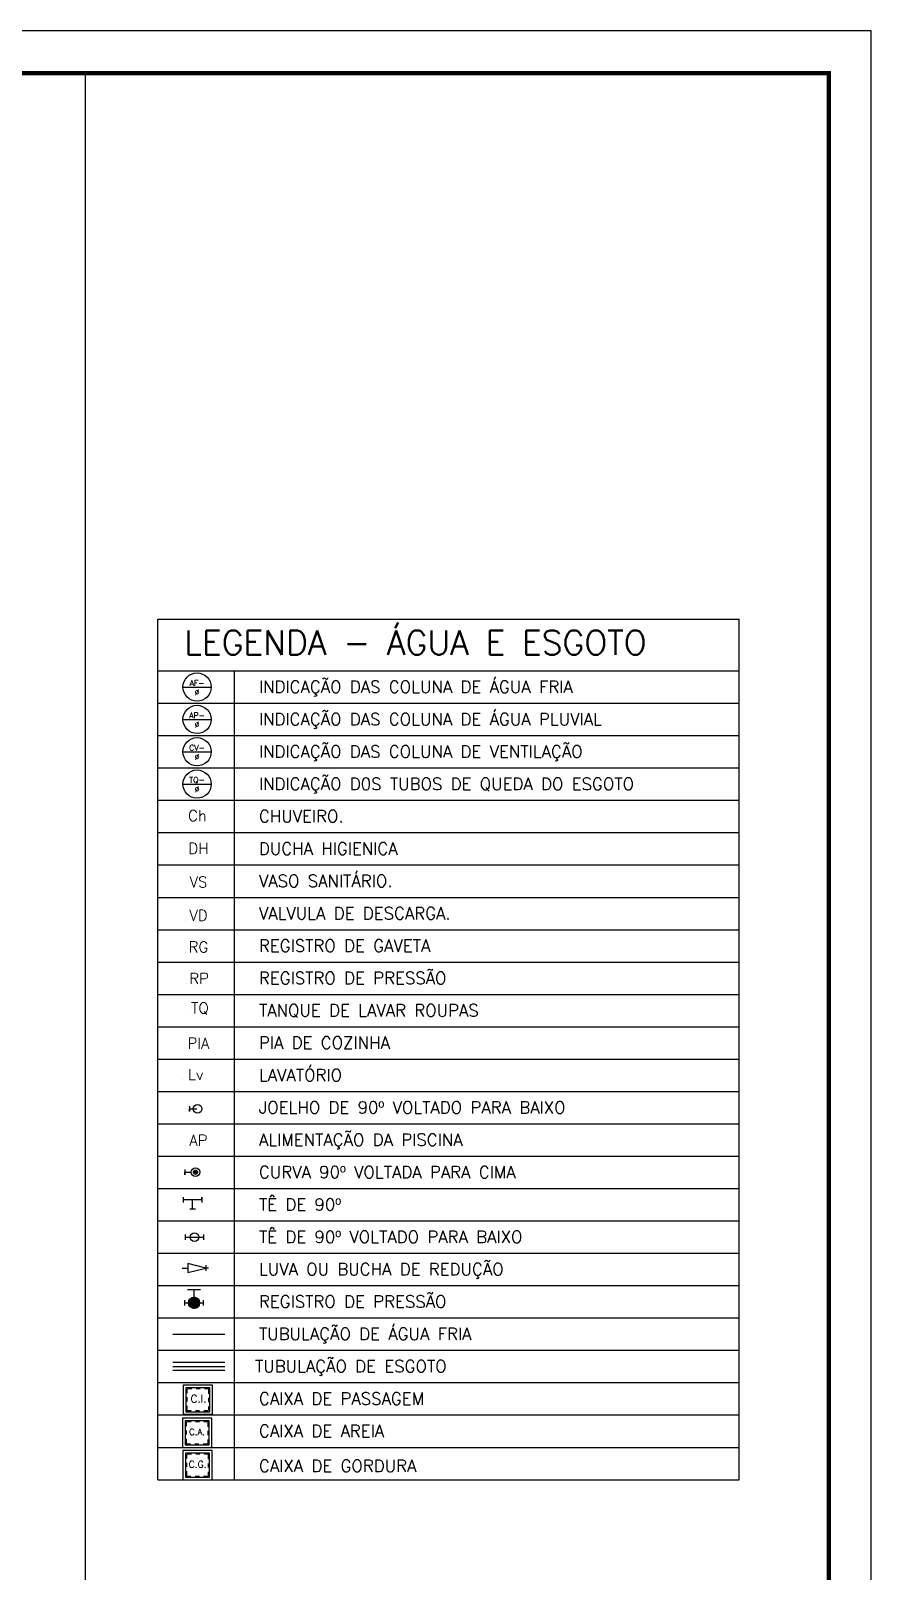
# Model space of a CAD drawing. Header units: millimetres. Extents: x 4156 to 4603, y 996 to 1078.
# Drawn here: x 4270.6 to 4290.43, y 1041.49 to 1077.82 of the extents above; entities that cross this region are included whole.
import ezdxf
from ezdxf.enums import TextEntityAlignment as Align

# ---------------------------------------------------------------- set-up
doc = ezdxf.new("R2010")
doc.units = ezdxf.units.MM
doc.header["$LTSCALE"] = 20
doc.linetypes.add('HIDDEN', pattern=[0.375, 0.25, -0.125])
doc.linetypes.add('HIDDENX2', pattern=[0.75, 0.5, -0.25])
for name, color, linetype in [('Eixo', 4, 'HIDDENX2'), ('HIDROGRAFIA', 4, 'Continuous'), ("LINHA - PROJETU'S", 1, 'Continuous'), ('P2', 1, 'Continuous'), ('TUBULAÇÃO_ESGOTO', 5, 'Continuous'), ('TUBULAÇÃO_HIDRÁULICA', 5, 'Continuous'), ('TXT_0', 7, 'Continuous'), ('TXT_1', 2, 'Continuous'), ('TXT_2', 6, 'Continuous')]:
    doc.layers.add(name, color=color, linetype=linetype)
doc.styles.add('ADITIVOCAD', font='ROMANS.shx')
doc.styles.add('R80', font='simplex.shx', dxfattribs={"height": 12})
doc.styles.get("Standard").update_dxf_attribs({"font": 'arial.ttf'})

# ---------------------------------------------------------------- blocks, each defined once
blk = doc.blocks.new('Adh_Afn')
blk.add_line((-0.25, 0), (0.25, 0))
blk.add_circle((0, 0), 0.25)
at = {"flags": 8}
for tag, p in [('$AF', (0, 0.07)), ('$DIAM', (0, -0.091))]:
    blk.add_attdef(tag, text='', height=0.1, dxfattribs=at).set_placement(p, align=Align.MIDDLE)
blk = doc.blocks.new('ADH_HIUTILIZ1')
blk.add_line((0.12, 0), (0.12, 0))
at = {"flags": 8}
blk.add_attdef('$N', text='', height=0.09, dxfattribs=at).set_placement((0.226, 0.042), align=Align.MIDDLE)
blk = doc.blocks.new('Adh_cx_j90b')
blk.add_lwpolyline([(-0.068, 0.022), (-0.068, -0.022), (-0.068, 0), (-0.006, 0)])
blk.add_circle((0, 0), 0.0359)
blk = doc.blocks.new('Adh_cx_c90c')
h = blk.add_hatch()
h.set_pattern_fill('_U', color=256, scale=0.002, angle=45, style=0, double=1, pattern_type=0)
h.set_pattern_definition([(45, (-6.0733674, -5.0413484), (-0.00141421356, 0.00141421356), []), (135, (-6.0733674, -5.0413484), (-0.00141421356, -0.00141421356), [])])
h.paths.add_polyline_path([(-0.017, 0, 1), (0.017, 0, 1)])
blk.add_lwpolyline([(-0.088, 0.022), (-0.088, -0.023), (-0.088, 0), (-0.036, 0)])
for radius in [0.0359, 0.017]:
    blk.add_circle((0, 0), radius)
blk = doc.blocks.new('Adh_cx_te90')
for p, q in [((-0.075, -0.0225), (-0.075, 0.0225)), ((0.075, 0), (-0.075, 0)), ((0, -0.075), (0, 0)), ((0.075, 0), (0.075, 0.0225)), ((0.075, 0.0225), (0.075, -0.0225)), ((-0.0225, -0.075), (0.0225, -0.075))]:
    blk.add_line(p, q)
blk = doc.blocks.new('Adh_cx_te90b')
for p, q in [((-0.078, 0.0225), (-0.078, -0.0225)), ((-0.078, 0), (0.078, 0)), ((0.078, -0.0225), (0.078, 0.0225))]:
    blk.add_line(p, q)
blk.add_circle((0, 0), 0.0359)
blk = doc.blocks.new('Adh_cx_lvr')
for p, q in [((0, 0), (-0.15, 0.0375)), ((-0.15, 0.0375), (-0.15, -0.0375)), ((-0.15, -0.0375), (0, 0)), ((0, 0.0225), (0, -0.0225)), ((-0.195, 0), (-0.15, 0)), ((0.0225, 0), (0, 0))]:
    blk.add_line(p, q)
blk = doc.blocks.new('Adh_acs_rg')
h = blk.add_hatch()
h.set_pattern_fill('_U', color=256, scale=0.002, angle=45, style=0, double=1)
h.set_pattern_definition([(45, (-7.4131718, -5.1711377), (-0.00141421356, 0.00141421356), []), (135, (-7.4131718, -5.1711377), (-0.00141421356, -0.00141421356), [])])
h.paths.add_polyline_path([(-0.046, 0, 1), (0.046, 0, 1)])
for p, q in [((-0.078, 0.022), (-0.078, -0.022)), ((0.053, 0.108), (-0.053, 0.108)), ((0, 0.046), (0, 0.108)), ((0.078, -0.022), (0.078, 0.022)), ((-0.078, 0), (-0.046, 0)), ((0.046, 0), (0.078, 0))]:
    blk.add_line(p, q)
blk.add_circle((0, 0), 0.046)
blk = doc.blocks.new('Adhs_RefTbl')
at = {"color": 0, "linetype": 'ByBlock', "ltscale": 0.5}
blk.add_line((-0.321, 0), (0.321, 0), dxfattribs=at)
blk = doc.blocks.new('inp_cx')
for p, q in [((40, 40), (-40, 40)), ((-40, 40), (-40, -40)), ((40, -40), (40, 40)), ((-40, -40), (40, -40))]:
    blk.add_line(p, q)
at = {"color": 1, "linetype": 'Continuous', "ltscale": 0.5}
for p, q in [((33, 33), (-33, 33)), ((-33, 33), (-33, -33)), ((33, -33), (33, 33)), ((-33, -33), (33, -33))]:
    blk.add_line(p, q, dxfattribs=at)
at = {"color": 1, "linetype": 'HIDDEN', "ltscale": 0.5}
for p, q in [((30, 30), (-30, 30)), ((-30, 30), (-30, -30)), ((30, -30), (30, 30)), ((-30, -30), (30, -30))]:
    blk.add_line(p, q, dxfattribs=at)
at = {"style": 'R80'}
blk.add_text('C.I.', height=20.59, dxfattribs=at).set_placement((-19.6, -7.5))
blk = doc.blocks.new('_cxgordu')
for p, q in [((40, 40), (-40, 40)), ((-40, 40), (-40, -40)), ((40, -40), (40, 40)), ((-40, -40), (40, -40))]:
    blk.add_line(p, q)
at = {"color": 1, "linetype": 'Continuous', "ltscale": 0.5}
for p, q in [((33, 33), (-33, 33)), ((-33, 33), (-33, -33)), ((33, -33), (33, 33)), ((-33, -33), (33, -33))]:
    blk.add_line(p, q, dxfattribs=at)
at = {"color": 1, "linetype": 'HIDDEN', "ltscale": 0.5}
for p, q in [((30, 30), (-30, 30)), ((-30, 30), (-30, -30)), ((30, -30), (30, 30)), ((-30, -30), (30, -30))]:
    blk.add_line(p, q, dxfattribs=at)
at = {"style": 'R80'}
blk.add_text('C.G.', height=18.48, dxfattribs=at).set_placement((-24.3, -6.9))
blk = doc.blocks.new('_cxareia')
for p, q in [((40, 40), (-40, 40)), ((-40, 40), (-40, -40)), ((40, -40), (40, 40)), ((-40, -40), (40, -40))]:
    blk.add_line(p, q)
at = {"color": 1, "linetype": 'Continuous', "ltscale": 0.5}
for p, q in [((33, 33), (-33, 33)), ((-33, 33), (-33, -33)), ((33, -33), (33, 33)), ((-33, -33), (33, -33))]:
    blk.add_line(p, q, dxfattribs=at)
at = {"color": 1, "linetype": 'HIDDEN', "ltscale": 0.5}
for p, q in [((30, 30), (-30, 30)), ((-30, 30), (-30, -30)), ((30, -30), (30, 30)), ((-30, -30), (30, -30))]:
    blk.add_line(p, q, dxfattribs=at)
at = {"style": 'R80'}
blk.add_text('C.A.', height=17.28, dxfattribs=at).set_placement((-22, -6.1))

msp = doc.modelspace()

# ---------------------------------------------------------------- linework, layer by layer
at = {"layer": 'Eixo'}
msp.add_line((4273.952, 1046.318), (4275.176, 1046.317), dxfattribs=at)
at = {"layer": "LINHA - PROJETU'S", "color": 1}
msp.add_line((4271.888, 1028.959), (4271.888, 1076.816), dxfattribs=at)
at = {"layer": 'P2'}
msp.add_lwpolyline([(4290.435, 996.216), (4290.435, 1077.816), (4231.035, 1077.816), (4231.035, 996.216)], close=True, dxfattribs=at)
at = {"layer": 'P2', "const_width": 0.1}
msp.add_lwpolyline([(4289.435, 997.216), (4289.435, 1076.816), (4232.035, 1076.816), (4232.035, 997.216)], close=True, dxfattribs=at)
at = {"layer": 'TUBULAÇÃO_ESGOTO'}
for p, q in [((4275.177, 1046.412), (4273.952, 1046.413)), ((4275.176, 1046.222), (4273.952, 1046.222))]:
    msp.add_line(p, q, dxfattribs=at)
at = {"layer": 'TXT_1'}
for p, q in [((4273.599, 1043.647), (4273.599, 1063.943)), ((4273.599, 1063.943), (4287.321, 1063.943)), ((4273.599, 1043.647), (4273.599, 1063.943)), ((4287.321, 1043.647), (4287.321, 1063.943)), ((4273.599, 1062.722), (4287.321, 1062.722)), ((4275.411, 1043.647), (4275.411, 1062.722)), ((4273.599, 1061.959), (4287.321, 1061.959)), ((4273.599, 1061.196), (4287.321, 1061.196)), ((4273.599, 1060.433), (4287.321, 1060.433)), ((4273.599, 1059.67), (4287.321, 1059.67)), ((4273.599, 1058.907), (4287.321, 1058.907)), ((4273.599, 1058.144), (4287.321, 1058.144)), ((4273.599, 1057.381), (4287.321, 1057.381)), ((4273.599, 1056.618), (4287.321, 1056.618)), ((4273.599, 1055.855), (4287.321, 1055.855)), ((4273.599, 1055.092), (4287.321, 1055.092)), ((4273.599, 1054.329), (4287.321, 1054.329)), ((4273.599, 1053.566), (4287.321, 1053.566)), ((4273.599, 1052.803), (4287.321, 1052.803)), ((4273.599, 1052.04), (4287.321, 1052.04)), ((4273.599, 1051.277), (4287.321, 1051.277)), ((4273.599, 1051.277), (4287.321, 1051.277)), ((4273.599, 1050.514), (4287.321, 1050.514)), ((4273.599, 1049.751), (4287.321, 1049.751)), ((4273.599, 1048.988), (4287.321, 1048.988)), ((4273.599, 1048.225), (4287.321, 1048.225)), ((4273.599, 1047.462), (4287.321, 1047.462)), ((4273.599, 1047.462), (4287.321, 1047.462)), ((4273.599, 1046.699), (4287.321, 1046.699)), ((4273.599, 1045.936), (4287.321, 1045.936)), ((4273.599, 1045.173), (4287.321, 1045.173)), ((4273.599, 1044.41), (4287.321, 1044.41)), ((4273.599, 1043.647), (4287.321, 1043.647))]:
    msp.add_line(p, q, dxfattribs=at)

# ---------------------------------------------------------------- block references
at = {"layer": 'HIDROGRAFIA', "xscale": 0.008583775200052799, "yscale": 0.008583775199185364, "zscale": 0.008583775199171485}
for name, p in [('inp_cx', (4274.542, 1045.533)), ('_cxareia', (4274.526, 1044.753)), ('_cxgordu', (4274.535, 1043.99))]:
    msp.add_blockref(name, p, dxfattribs=at)
at = {"layer": 'TUBULAÇÃO_HIDRÁULICA', "xscale": 1.907505599815886, "yscale": 1.907505599815886, "zscale": 1.907505599815886}
msp.add_blockref('Adhs_RefTbl', (4274.564, 1047.08), dxfattribs=at)
at = {"layer": 'TXT_1'}
ref = msp.add_blockref('Adh_Afn', (4274.524, 1062.34), dxfattribs=dict(at, xscale=1.335253919870773, yscale=1.335253919870773, zscale=1.33525391987112))
ref.add_attrib('$AF', 'AF-', dxfattribs={"layer": '0', "height": 0.1335, "style": 'ADITIVOCAD', "flags": 8}).set_placement((4274.524, 1062.434), align=Align.MIDDLE)
ref.add_attrib('$DIAM', '%%C', dxfattribs={"layer": '0', "height": 0.1335, "style": 'ADITIVOCAD', "flags": 8}).set_placement((4274.524, 1062.219), align=Align.MIDDLE)
ref = msp.add_blockref('Adh_Afn', (4274.524, 1061.577), dxfattribs=dict(at, xscale=1.335253919870773, yscale=1.335253919870773, zscale=1.33525391987112))
ref.add_attrib('$AF', 'AP-', dxfattribs={"layer": '0', "height": 0.1335, "style": 'ADITIVOCAD', "flags": 8}).set_placement((4274.524, 1061.671), align=Align.MIDDLE)
ref.add_attrib('$DIAM', '%%C', dxfattribs={"layer": '0', "height": 0.1335, "style": 'ADITIVOCAD', "flags": 8}).set_placement((4274.524, 1061.456), align=Align.MIDDLE)
ref = msp.add_blockref('Adh_Afn', (4274.524, 1060.814), dxfattribs=dict(at, xscale=1.335253919870773, yscale=1.335253919870773, zscale=1.33525391987112))
ref.add_attrib('$AF', 'CV-', dxfattribs={"layer": '0', "height": 0.1335, "style": 'ADITIVOCAD', "flags": 8}).set_placement((4274.524, 1060.908), align=Align.MIDDLE)
ref.add_attrib('$DIAM', '%%C', dxfattribs={"layer": '0', "height": 0.1335, "style": 'ADITIVOCAD', "flags": 8}).set_placement((4274.524, 1060.693), align=Align.MIDDLE)
ref = msp.add_blockref('Adh_Afn', (4274.524, 1060.051), dxfattribs=dict(at, xscale=1.335253919870773, yscale=1.335253919870773, zscale=1.33525391987112))
ref.add_attrib('$AF', 'TQ-', dxfattribs={"layer": '0', "height": 0.1335, "style": 'ADITIVOCAD', "flags": 8}).set_placement((4274.524, 1060.145), align=Align.MIDDLE)
ref.add_attrib('$DIAM', '%%C', dxfattribs={"layer": '0', "height": 0.1335, "style": 'ADITIVOCAD', "flags": 8}).set_placement((4274.524, 1059.93), align=Align.MIDDLE)
ref = msp.add_blockref('ADH_HIUTILIZ1', (4273.884, 1059.186), dxfattribs=dict(at, xscale=2.861258399723829, yscale=2.861258399723829, zscale=2.861258399723829))
ref.add_attrib('$N', 'Ch', dxfattribs={"layer": '0', "height": 0.2575, "style": 'ADITIVOCAD', "flags": 8}).set_placement((4274.532, 1059.306), align=Align.MIDDLE)
ref = msp.add_blockref('ADH_HIUTILIZ1', (4273.91, 1058.417), dxfattribs=dict(at, xscale=2.861258399723829, yscale=2.861258399723829, zscale=2.861258399723829))
ref.add_attrib('$N', 'DH', dxfattribs={"layer": '0', "height": 0.2575, "style": 'ADITIVOCAD', "flags": 8}).set_placement((4274.558, 1058.538), align=Align.MIDDLE)
ref = msp.add_blockref('ADH_HIUTILIZ1', (4273.91, 1057.622), dxfattribs=dict(at, xscale=2.861258399723829, yscale=2.861258399723829, zscale=2.861258399723829))
ref.add_attrib('$N', 'VS', dxfattribs={"layer": '0', "height": 0.2575, "style": 'ADITIVOCAD', "flags": 8}).set_placement((4274.558, 1057.742), align=Align.MIDDLE)
ref = msp.add_blockref('ADH_HIUTILIZ1', (4273.91, 1056.836), dxfattribs=dict(at, xscale=2.861258399723829, yscale=2.861258399723829, zscale=2.861258399723829))
ref.add_attrib('$N', 'VD', dxfattribs={"layer": '0', "height": 0.2575, "style": 'ADITIVOCAD', "flags": 8}).set_placement((4274.558, 1056.957), align=Align.MIDDLE)
ref = msp.add_blockref('ADH_HIUTILIZ1', (4273.91, 1056.089), dxfattribs=dict(at, xscale=2.861258399723829, yscale=2.861258399723829, zscale=2.861258399723829))
ref.add_attrib('$N', 'RG', dxfattribs={"layer": '0', "height": 0.2575, "style": 'ADITIVOCAD', "flags": 8}).set_placement((4274.558, 1056.21), align=Align.MIDDLE)
ref = msp.add_blockref('ADH_HIUTILIZ1', (4273.925, 1055.346), dxfattribs=dict(at, xscale=2.861258399723829, yscale=2.861258399723829, zscale=2.861258399723829))
ref.add_attrib('$N', 'RP', dxfattribs={"layer": '0', "height": 0.2575, "style": 'ADITIVOCAD', "flags": 8}).set_placement((4274.572, 1055.467), align=Align.MIDDLE)
ref = msp.add_blockref('ADH_HIUTILIZ1', (4273.943, 1054.638), dxfattribs=dict(at, xscale=2.861258399723829, yscale=2.861258399723829, zscale=2.861258399723829))
ref.add_attrib('$N', 'TQ', dxfattribs={"layer": '0', "height": 0.2575, "style": 'ADITIVOCAD', "flags": 8}).set_placement((4274.59, 1054.759), align=Align.MIDDLE)
ref = msp.add_blockref('ADH_HIUTILIZ1', (4273.91, 1053.82), dxfattribs=dict(at, xscale=2.861258399723829, yscale=2.861258399723829, zscale=2.861258399723829))
ref.add_attrib('$N', 'PIA', dxfattribs={"layer": '0', "height": 0.2575, "style": 'ADITIVOCAD', "flags": 8}).set_placement((4274.557, 1053.94), align=Align.MIDDLE)
ref = msp.add_blockref('ADH_HIUTILIZ1', (4273.845, 1053.083), dxfattribs=dict(at, xscale=2.861258399723829, yscale=2.861258399723829, zscale=2.861258399723829))
ref.add_attrib('$N', 'Lv', dxfattribs={"layer": '0', "height": 0.2575, "style": 'ADITIVOCAD', "flags": 8}).set_placement((4274.492, 1053.203), align=Align.MIDDLE)
at = {"layer": 'TXT_1', "xscale": 2.861258399723829, "yscale": 2.861258399723829, "zscale": 2.861258399723829}
for name, p in [('Adh_cx_j90b', (4274.537, 1052.394)), ('Adh_cx_c90c', (4274.486, 1050.9)), ('Adh_cx_te90', (4274.419, 1050.249)), ('Adh_cx_te90b', (4274.464, 1049.366)), ('Adh_cx_lvr', (4274.733, 1048.639)), ('Adh_acs_rg', (4274.453, 1047.818))]:
    msp.add_blockref(name, p, dxfattribs=at)
at = {"layer": 'TXT_1'}
ref = msp.add_blockref('ADH_HIUTILIZ1', (4273.91, 1051.531), dxfattribs=dict(at, xscale=2.861258399723829, yscale=2.861258399723829, zscale=2.861258399723829))
ref.add_attrib('$N', 'AP', dxfattribs={"layer": '0', "height": 0.2575, "style": 'ADITIVOCAD', "flags": 8}).set_placement((4274.557, 1051.651), align=Align.MIDDLE)

# ---------------------------------------------------------------- texts
at = {"layer": 'TXT_0', "style": 'ADITIVOCAD'}
for s, height, p in [('INDICAÇÃO DAS COLUNA DE ÁGUA FRIA', 0.28613, (4275.984, 1062.203)), ('INDICAÇÃO DAS COLUNA DE ÁGUA PLUVIAL', 0.28613, (4275.984, 1061.439)), ('INDICAÇÃO DAS COLUNA DE VENTILAÇÃO', 0.28613, (4275.984, 1060.676)), ('INDICAÇÃO D0S TUBOS DE QUEDA DO ESGOTO', 0.28613, (4275.984, 1059.913)), ('CHUVEIRO.', 0.2861, (4275.984, 1059.15)), ('DUCHA HIGIENICA', 0.28613, (4275.984, 1058.387)), ('VASO SANITÁRIO.', 0.28613, (4275.984, 1057.624)), ('VALVULA DE DESCARGA.', 0.28613, (4275.984, 1056.861)), ('REGISTRO DE GAVETA', 0.28613, (4275.984, 1056.098)), ('REGISTRO DE PRESSÃO', 0.28613, (4275.984, 1055.335)), ('TANQUE DE LAVAR ROUPAS', 0.28613, (4275.984, 1054.572)), ('PIA DE COZINHA', 0.28613, (4275.984, 1053.809)), ('LAVATÓRIO', 0.2861, (4275.984, 1053.046)), ('JOELHO DE 90º VOLTADO PARA BAIXO', 0.28613, (4275.984, 1052.283)), ('ALIMENTAÇÃO DA PISCINA', 0.28613, (4275.984, 1051.52)), ('CURVA 90º VOLTADA PARA CIMA', 0.28613, (4275.984, 1050.757)), ('TÊ DE 90º', 0.2861, (4275.984, 1049.994)), ('TÊ DE 90º VOLTADO PARA BAIXO', 0.28613, (4275.984, 1049.231)), ('LUVA OU BUCHA DE REDUÇÃO', 0.28613, (4275.984, 1048.468)), ('REGISTRO DE PRESSÃO', 0.28613, (4275.984, 1047.705)), ('TUBULAÇÃO DE ÁGUA FRIA', 0.28613, (4275.984, 1046.942)), ('TUBULAÇÃO DE ESGOTO', 0.28613, (4275.89, 1046.179)), ('CAIXA DE PASSAGEM', 0.28613, (4275.984, 1045.416)), ('CAIXA DE AREIA', 0.28613, (4275.984, 1044.653)), ('CAIXA DE GORDURA', 0.28613, (4275.984, 1043.83))]:
    msp.add_text(s, height=height, dxfattribs=at).set_placement(p)
at = {"layer": 'TXT_2', "style": 'ADITIVOCAD'}
msp.add_text('LEGENDA - ÁGUA E ESGOTO', height=0.57225, dxfattribs=at).set_placement((4274.222, 1063.103))

doc.saveas('drawing.dxf')
